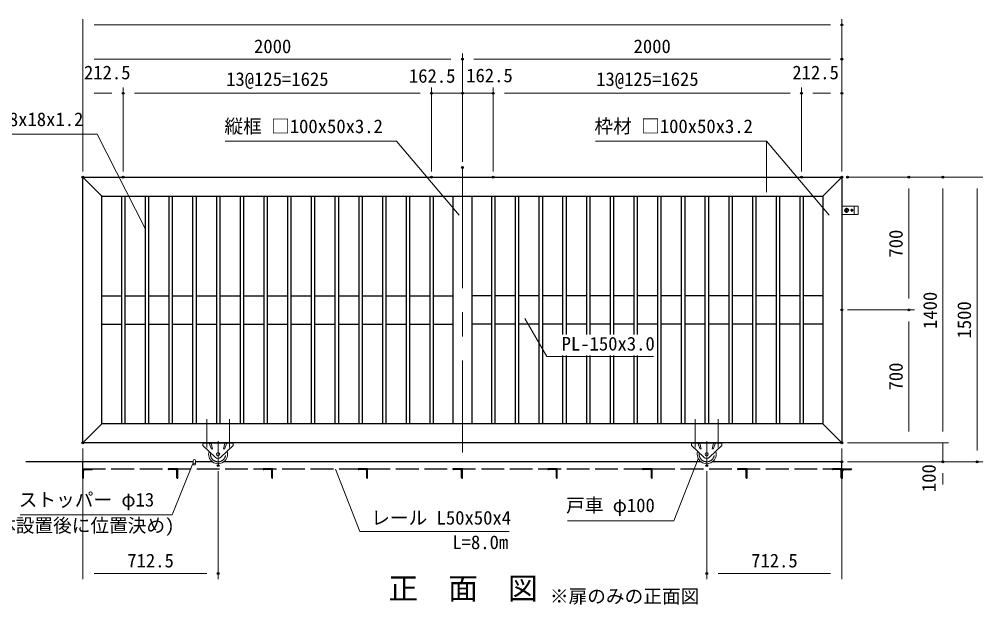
# Model space of a CAD drawing. Units: millimetres, scale not verified. Extents: x -6300 to 6300, y -4455 to 4455.
# Drawn here: x -3631 to 1446, y -1751 to 1333 of the extents above; entities that cross this region are included whole.
import ezdxf
from ezdxf.enums import TextEntityAlignment as Align

# ---------------------------------------------------------------- set-up
doc = ezdxf.new("R2010")
doc.units = ezdxf.units.MM
doc.header["$LTSCALE"] = 20
doc.header["$PDMODE"] = 32
doc.header["$PDSIZE"] = 10
for name, pattern in [('DASHED', [7.5, 6, -1.5]), ('USER1', [50.8, 31.75, -6.35, 6.35, -6.35]), ('USER2', [9.525, 6.35, -3.175])]:
    doc.linetypes.add(name, pattern=pattern)
for name, color, linetype, lineweight in [('0-0_D-TTL-TXT', 7, 'Continuous', 25), ('0-1_D-STR1', 1, 'Continuous', 25), ('0-2_D-STR4', 7, 'Continuous', 25), ('0-3_D-BMK', 2, 'USER1', 13), ('0-5_D-STR3', 3, 'Continuous', 13), ('0-6_D-STR5', 4, 'Continuous', 25), ('0-8_D-STR-DIM', 7, 'Continuous', 13), ('0-B_D-STR-TXT', 7, 'Continuous', 13)]:
    doc.layers.add(name, color=color, linetype=linetype, lineweight=lineweight)
doc.layers.add('0-A_Defpoints', color=8, linetype='Continuous')
doc.styles.add('ＭＳ ゴシック', font='')
doc.styles.get('ＭＳ ゴシック').set_extended_font_data('MS Gothic')

msp = doc.modelspace()

# ---------------------------------------------------------------- linework, layer by layer
at = {"layer": '0-1_D-STR1'}
for p, q in [((-3295.78, -897.95), (-3295.78, 502.05)), ((-3195.78, 402.05), (-3295.78, 502.05)), ((604.22, 402.05), (704.22, 502.05)), ((-3092.28, 402.05), (-3092.28, -797.95)), ((-3074.28, 402.05), (-3074.28, -797.95)), ((-2967.28, 402.05), (-2967.28, -797.95)), ((-2949.28, 402.05), (-2949.28, -797.95)), ((-2842.28, 402.05), (-2842.28, -797.95)), ((-2824.28, 402.05), (-2824.28, -797.95)), ((-2717.28, 402.05), (-2717.28, -797.95)), ((-2699.28, 402.05), (-2699.28, -797.95)), ((-2592.28, 402.05), (-2592.28, -797.95)), ((-2574.28, 402.05), (-2574.28, -797.95)), ((-2467.28, 402.05), (-2467.28, -797.95)), ((-2449.28, 402.05), (-2449.28, -797.95)), ((-2342.28, 402.05), (-2342.28, -797.95)), ((-2324.28, 402.05), (-2324.28, -797.95)), ((-2217.28, 402.05), (-2217.28, -797.95)), ((-2199.28, 402.05), (-2199.28, -797.95)), ((-2092.28, 402.05), (-2092.28, -797.95)), ((-2074.28, 402.05), (-2074.28, -797.95)), ((-1967.28, 402.05), (-1967.28, -797.95)), ((-1949.28, 402.05), (-1949.28, -797.95)), ((-1842.28, 402.05), (-1842.28, -797.95)), ((-1824.28, 402.05), (-1824.28, -797.95)), ((-1717.28, 402.05), (-1717.28, -797.95)), ((-1699.28, 402.05), (-1699.28, -797.95)), ((-1592.28, 402.05), (-1592.28, -797.95)), ((-1574.28, 402.05), (-1574.28, -797.95)), ((-1467.28, 402.05), (-1467.28, -797.95)), ((-1449.28, 402.05), (-1449.28, -797.95)), ((-1345.78, 402.05), (-1345.78, -797.95)), ((-1245.78, 402.05), (-1245.78, -797.95)), ((-1142.28, 402.05), (-1142.28, -797.95)), ((-1124.28, 402.05), (-1124.28, -797.95)), ((-1017.28, 402.05), (-1017.28, -797.95)), ((-999.28, 402.05), (-999.28, -797.95)), ((-892.28, 402.05), (-892.28, -797.95)), ((-874.28, 402.05), (-874.28, -797.95)), ((-767.28, 402.05), (-767.28, -326.64)), ((-749.28, 402.05), (-749.28, -326.64)), ((-642.28, 402.05), (-642.28, -326.64)), ((-624.28, 402.05), (-624.28, -326.64)), ((-517.28, 402.05), (-517.28, -326.64)), ((-499.28, 402.05), (-499.28, -326.64)), ((-392.28, 402.05), (-392.28, -326.64)), ((-374.28, 402.05), (-374.28, -326.64)), ((-267.28, 402.05), (-267.28, -797.95)), ((-249.28, 402.05), (-249.28, -797.95)), ((-142.28, 402.05), (-142.28, -797.95)), ((-124.28, 402.05), (-124.28, -797.95)), ((-17.28, 402.05), (-17.28, -797.95)), ((0.72, 402.05), (0.72, -797.95)), ((107.72, 402.05), (107.72, -797.95)), ((125.72, 402.05), (125.72, -797.95)), ((232.72, 402.05), (232.72, -797.95)), ((250.72, 402.05), (250.72, -797.95)), ((357.72, 402.05), (357.72, -797.95)), ((375.72, 402.05), (375.72, -797.95)), ((482.72, 402.05), (482.72, -797.95)), ((500.72, 402.05), (500.72, -797.95)), ((-3195.78, -122.95), (-3092.28, -122.95)), ((-3074.28, -122.95), (-2967.28, -122.95)), ((-2949.28, -122.95), (-2842.28, -122.95)), ((-2824.28, -122.95), (-2717.28, -122.95)), ((-2699.28, -122.95), (-2592.28, -122.95)), ((-2574.28, -122.95), (-2467.28, -122.95)), ((-2449.28, -122.95), (-2342.28, -122.95)), ((-2324.28, -122.95), (-2217.28, -122.95)), ((-2199.28, -122.95), (-2092.28, -122.95)), ((-2074.28, -122.95), (-1967.28, -122.95)), ((-1949.28, -122.95), (-1842.28, -122.95)), ((-1824.28, -122.95), (-1717.28, -122.95)), ((-1699.28, -122.95), (-1592.28, -122.95)), ((-1574.28, -122.95), (-1467.28, -122.95)), ((-1449.28, -122.95), (-1345.78, -122.95)), ((-1142.28, -122.95), (-1245.78, -122.95)), ((-1017.28, -122.95), (-1124.28, -122.95)), ((-892.28, -122.95), (-999.28, -122.95)), ((-767.28, -122.95), (-874.28, -122.95)), ((-642.28, -122.95), (-749.28, -122.95)), ((-517.28, -122.95), (-624.28, -122.95)), ((-392.28, -122.95), (-499.28, -122.95)), ((-267.28, -122.95), (-374.28, -122.95)), ((-142.28, -122.95), (-249.28, -122.95)), ((-17.28, -122.95), (-124.28, -122.95)), ((107.72, -122.95), (0.72, -122.95)), ((232.72, -122.95), (125.72, -122.95)), ((357.72, -122.95), (250.72, -122.95)), ((482.72, -122.95), (375.72, -122.95)), ((604.22, -122.95), (500.72, -122.95)), ((-3195.78, -272.95), (-3092.28, -272.95)), ((-3074.28, -272.95), (-2967.28, -272.95)), ((-2949.28, -272.95), (-2842.28, -272.95)), ((-2824.28, -272.95), (-2717.28, -272.95)), ((-2699.28, -272.95), (-2592.28, -272.95)), ((-2574.28, -272.95), (-2467.28, -272.95)), ((-2449.28, -272.95), (-2342.28, -272.95)), ((-2324.28, -272.95), (-2217.28, -272.95)), ((-2199.28, -272.95), (-2092.28, -272.95)), ((-2074.28, -272.95), (-1967.28, -272.95)), ((-1949.28, -272.95), (-1842.28, -272.95)), ((-1824.28, -272.95), (-1717.28, -272.95)), ((-1699.28, -272.95), (-1592.28, -272.95)), ((-1574.28, -272.95), (-1467.28, -272.95)), ((-1449.28, -272.95), (-1345.78, -272.95)), ((-1142.28, -272.95), (-1245.78, -272.95)), ((-1017.28, -272.95), (-1124.28, -272.95)), ((-892.28, -272.95), (-999.28, -272.95)), ((-767.28, -272.95), (-874.28, -272.95)), ((-642.28, -272.95), (-749.28, -272.95)), ((-517.28, -272.95), (-624.28, -272.95)), ((-392.28, -272.95), (-499.28, -272.95)), ((-267.28, -272.95), (-374.28, -272.95)), ((-142.28, -272.95), (-249.28, -272.95)), ((-17.28, -272.95), (-124.28, -272.95)), ((107.72, -272.95), (0.72, -272.95)), ((232.72, -272.95), (125.72, -272.95)), ((357.72, -272.95), (250.72, -272.95)), ((482.72, -272.95), (375.72, -272.95)), ((604.22, -272.95), (500.72, -272.95)), ((-767.28, -438), (-767.28, -797.95)), ((-749.28, -438), (-749.28, -797.95)), ((-642.28, -438), (-642.28, -797.95)), ((-624.28, -438), (-624.28, -797.95)), ((-517.28, -438), (-517.28, -797.95)), ((-499.28, -438), (-499.28, -797.95)), ((-392.28, -438), (-392.28, -797.95)), ((-374.28, -438), (-374.28, -797.95)), ((-3195.78, -797.95), (-3295.78, -897.95)), ((604.22, -797.95), (704.22, -897.95))]:
    msp.add_line(p, q, dxfattribs=at)
msp.add_lwpolyline([(-3295.78, 502.05), (704.22, 502.05), (704.22, -897.95), (-3295.78, -897.95)], dxfattribs=at)
msp.add_lwpolyline([(-3195.78, 402.05), (604.22, 402.05), (604.22, -797.95), (-3195.78, -797.95)], close=True, dxfattribs=at)
at = {"layer": '0-2_D-STR4'}
for p, q in [((-2714.78, -997.95), (-3595.78, -997.95)), ((-2613.28, -997.95), (-2701.78, -997.95)), ((-38.28, -997.95), (-2553.28, -997.95)), ((704.22, -997.95), (21.72, -997.95))]:
    msp.add_line(p, q, dxfattribs=at)
at = {"layer": '0-3_D-BMK'}
for p, q in [((-1295.78, 552.05), (-1295.78, -947.95)), ((716.72, 327.05), (741.72, 327.05)), ((716.72, 327.05), (741.72, 327.05)), ((729.22, 314.55), (729.22, 339.55)), ((729.22, 314.55), (729.22, 339.55)), ((749.72, 327.05), (764.72, 327.05)), ((749.72, 327.05), (764.72, 327.05)), ((757.22, 319.55), (757.22, 334.55)), ((757.22, 319.55), (757.22, 334.55)), ((-2643.28, -772.95), (-2643.28, -922.95)), ((-2523.28, -772.95), (-2523.28, -922.95)), ((-68.28, -772.95), (-68.28, -922.95)), ((51.72, -772.95), (51.72, -922.95)), ((-2583.28, -1017.95), (-2583.28, -889.95)), ((-8.28, -1017.95), (-8.28, -889.95))]:
    msp.add_line(p, q, dxfattribs=at)
at = {"layer": '0-5_D-STR3'}
for p, q in [((704.22, 304.55), (704.22, 349.55)), ((704.22, 349.55), (787.22, 349.55)), ((718.22, 349.55), (787.22, 349.55)), ((769.22, 307.55), (769.22, 346.55)), ((790.22, 346.55), (790.22, 307.55)), ((704.22, 304.55), (787.22, 304.55)), ((718.22, 304.55), (787.22, 304.55)), ((-2629.28, -899.95), (-2617.28, -931.95)), ((-2619.28, -899.95), (-2612.28, -931.95)), ((-2503.28, -911.95), (-2568.08, -973.86)), ((-2547.28, -899.95), (-2554.28, -931.95)), ((-2537.28, -899.95), (-2549.28, -931.95)), ((-2503.28, -899.95), (-2503.28, -911.95)), ((-88.28, -899.95), (-88.28, -911.95)), ((-88.28, -911.95), (-23.48, -973.86)), ((-54.28, -899.95), (-42.28, -931.95)), ((-44.28, -899.95), (-37.28, -931.95)), ((27.72, -899.95), (20.72, -931.95)), ((37.72, -899.95), (25.72, -931.95)), ((-2714.78, -1009.97), (-2714.78, -991.45)), ((-2701.78, -1009.97), (-2701.78, -991.45))]:
    msp.add_line(p, q, dxfattribs=at)
at = {"layer": '0-5_D-STR3', "color": 4}
for p, q in [((-2663.28, -897.95), (-2503.28, -897.95)), ((-2663.28, -897.95), (-2663.28, -899.95)), ((-2663.28, -899.95), (-2503.28, -899.95)), ((-2503.28, -897.95), (-2503.28, -899.95)), ((71.72, -897.95), (-88.28, -897.95)), ((-88.28, -897.95), (-88.28, -899.95)), ((71.72, -899.95), (-88.28, -899.95)), ((71.72, -897.95), (71.72, -899.95))]:
    msp.add_line(p, q, dxfattribs=at)
at = {"layer": '0-5_D-STR3'}
for points in [[(-2663.28, -899.95), (-2663.28, -911.95), (-2598.48, -973.86)], [(71.72, -899.95), (71.72, -911.95), (6.92, -973.86)]]:
    msp.add_lwpolyline(points, dxfattribs=at)
for centre, radius in [((729.22, 327.05), 10), ((729.22, 327.05), 8), ((757.22, 327.05), 5), ((757.22, 327.05), 5), ((-2583.28, -957.95), 8.5), ((-8.28, -957.95), 8.5)]:
    msp.add_circle(centre, radius, dxfattribs=at)
for centre, radius, start, end in [((766.22, 346.55), 3, 0, 90), ((766.22, 307.55), 3, 270, 0), ((787.22, 346.55), 3, 0, 90), ((787.22, 307.55), 3, 270, 0), ((-2583.28, -957.95), 50, 162.4129, 17.5871), ((-8.28, -957.95), 50, 162.4129, 17.5871), ((-2708.28, -991.45), 6.5, 0, 180), ((-2583.28, -957.95), 22, 226.30902, 313.69098), ((-8.28, -957.95), 22, 226.30902, 313.69098)]:
    msp.add_arc(centre, radius, start, end, dxfattribs=at)
at = {"layer": '0-5_D-STR3', "linetype": 'USER2'}
for centre in [(-2583.28, -957.95), (-8.28, -957.95)]:
    msp.add_arc(centre, 40, 169.67603, 10.32397, dxfattribs=at)
at = {"layer": '0-5_D-STR3'}
msp.add_ellipse((-2708.28, -1009.97), major_axis=(-6.5, 0), ratio=0.707107, dxfattribs=at)
at = {"layer": '0-6_D-STR5', "linetype": 'DASHED'}
for p, q in [((-3295.78, -1034.89), (-3295.78, -997.95)), ((704.22, -1034.89), (704.22, -997.95)), ((-3295.78, -1034.89), (704.22, -1034.89))]:
    msp.add_line(p, q, dxfattribs=at)
at = {"layer": '0-6_D-STR5'}
for p, q in [((-3295.78, -1034.89), (-3245.78, -1034.89)), ((-3295.78, -1084.89), (-3295.78, -1034.89)), ((-3291.78, -1081.89), (-3291.78, -1045.39)), ((-3285.28, -1038.89), (-3248.78, -1038.89)), ((-3245.78, -1034.89), (-3245.78, -1035.89)), ((-2845.78, -1034.89), (-2845.78, -1035.89)), ((-2795.78, -1034.89), (-2845.78, -1034.89)), ((-2806.28, -1038.89), (-2842.78, -1038.89)), ((-2799.78, -1081.89), (-2799.78, -1045.39)), ((-2795.78, -1084.89), (-2795.78, -1034.89)), ((-2345.78, -1034.89), (-2345.78, -1035.89)), ((-2295.78, -1034.89), (-2345.78, -1034.89)), ((-2306.28, -1038.89), (-2342.78, -1038.89)), ((-2299.78, -1081.89), (-2299.78, -1045.39)), ((-2295.78, -1084.89), (-2295.78, -1034.89)), ((-1845.78, -1034.89), (-1845.78, -1035.89)), ((-1795.78, -1034.89), (-1845.78, -1034.89)), ((-1806.28, -1038.89), (-1842.78, -1038.89)), ((-1799.78, -1081.89), (-1799.78, -1045.39)), ((-1795.78, -1084.89), (-1795.78, -1034.89)), ((-1345.78, -1034.89), (-1345.78, -1035.89)), ((-1295.78, -1034.89), (-1345.78, -1034.89)), ((-1306.28, -1038.89), (-1342.78, -1038.89)), ((-1299.78, -1081.89), (-1299.78, -1045.39)), ((-1295.78, -1084.89), (-1295.78, -1034.89)), ((-845.78, -1034.89), (-845.78, -1035.89)), ((-795.78, -1034.89), (-845.78, -1034.89)), ((-806.28, -1038.89), (-842.78, -1038.89)), ((-799.78, -1081.89), (-799.78, -1045.39)), ((-795.78, -1084.89), (-795.78, -1034.89)), ((-345.78, -1034.89), (-345.78, -1035.89)), ((-295.78, -1034.89), (-345.78, -1034.89)), ((-306.28, -1038.89), (-342.78, -1038.89)), ((-299.78, -1081.89), (-299.78, -1045.39)), ((-295.78, -1084.89), (-295.78, -1034.89)), ((154.22, -1034.89), (154.22, -1035.89)), ((204.22, -1034.89), (154.22, -1034.89)), ((193.72, -1038.89), (157.22, -1038.89)), ((200.22, -1081.89), (200.22, -1045.39)), ((204.22, -1084.89), (204.22, -1034.89)), ((654.22, -1034.89), (654.22, -1035.89)), ((704.22, -1034.89), (654.22, -1034.89)), ((693.72, -1038.89), (657.22, -1038.89)), ((700.22, -1081.89), (700.22, -1045.39)), ((704.22, -1084.89), (704.22, -1034.89)), ((704.22, -1034.89), (754.22, -1034.89)), ((704.22, -1084.89), (704.22, -1034.89)), ((708.22, -1081.89), (708.22, -1045.39)), ((714.72, -1038.89), (751.22, -1038.89)), ((754.22, -1034.89), (754.22, -1035.89)), ((-3294.78, -1084.89), (-3295.78, -1084.89)), ((-2796.78, -1084.89), (-2795.78, -1084.89)), ((-2296.78, -1084.89), (-2295.78, -1084.89)), ((-1796.78, -1084.89), (-1795.78, -1084.89)), ((-1296.78, -1084.89), (-1295.78, -1084.89)), ((-796.78, -1084.89), (-795.78, -1084.89)), ((-296.78, -1084.89), (-295.78, -1084.89)), ((203.22, -1084.89), (204.22, -1084.89)), ((703.22, -1084.89), (704.22, -1084.89)), ((705.22, -1084.89), (704.22, -1084.89))]:
    msp.add_line(p, q, dxfattribs=at)
for centre, radius, start, end in [((-3285.28, -1045.39), 6.5, 90, 180), ((-3248.78, -1035.89), 3, 270, 0), ((-2842.78, -1035.89), 3, 180, 270), ((-2806.28, -1045.39), 6.5, 0, 90), ((-2342.78, -1035.89), 3, 180, 270), ((-2306.28, -1045.39), 6.5, 0, 90), ((-1842.78, -1035.89), 3, 180, 270), ((-1806.28, -1045.39), 6.5, 0, 90), ((-1342.78, -1035.89), 3, 180, 270), ((-1306.28, -1045.39), 6.5, 0, 90), ((-842.78, -1035.89), 3, 180, 270), ((-806.28, -1045.39), 6.5, 0, 90), ((-342.78, -1035.89), 3, 180, 270), ((-306.28, -1045.39), 6.5, 0, 90), ((157.22, -1035.89), 3, 180, 270), ((193.72, -1045.39), 6.5, 0, 90), ((657.22, -1035.89), 3, 180, 270), ((693.72, -1045.39), 6.5, 0, 90), ((714.72, -1045.39), 6.5, 90, 180), ((751.22, -1035.89), 3, 270, 0), ((-3294.78, -1081.89), 3, 270, 0), ((-2796.78, -1081.89), 3, 180, 270), ((-2296.78, -1081.89), 3, 180, 270), ((-1796.78, -1081.89), 3, 180, 270), ((-1296.78, -1081.89), 3, 180, 270), ((-796.78, -1081.89), 3, 180, 270), ((-296.78, -1081.89), 3, 180, 270), ((203.22, -1081.89), 3, 180, 270), ((703.22, -1081.89), 3, 180, 270), ((705.22, -1081.89), 3, 270, 0)]:
    msp.add_arc(centre, radius, start, end, dxfattribs=at)
at = {"layer": '0-8_D-STR-DIM'}
for p, q in [((-3295.78, 532.05), (-3295.78, 1333.42)), ((704.22, 532.05), (704.22, 1333.42)), ((-3235.78, 1303.42), (644.22, 1303.42)), ((-3295.78, 532.05), (-3295.78, 1153.42)), ((-3235.78, 1123.42), (-1355.78, 1123.42)), ((-1295.78, 582.05), (-1295.78, 1153.42)), ((-1295.78, 582.05), (-1295.78, 1153.42)), ((-1235.78, 1123.42), (644.22, 1123.42)), ((704.22, 532.05), (704.22, 1153.42)), ((-3295.78, 532.05), (-3295.78, 973.42)), ((-3083.28, 532.05), (-3083.28, 973.42)), ((-3083.28, 532.05), (-3083.28, 973.42)), ((-1458.28, 532.05), (-1458.28, 973.42)), ((-1458.28, 532.05), (-1458.28, 973.42)), ((-1295.78, 582.05), (-1295.78, 973.42)), ((-1295.78, 582.05), (-1295.78, 973.42)), ((-1133.28, 532.05), (-1133.28, 973.42)), ((-1133.28, 532.05), (-1133.28, 973.42)), ((491.72, 532.05), (491.72, 973.42)), ((491.72, 532.05), (491.72, 973.42)), ((704.22, 532.05), (704.22, 973.42)), ((-3235.78, 943.42), (-3143.28, 943.42)), ((-3023.28, 943.42), (-1518.28, 943.42)), ((-1518.28, 943.42), (-1578.28, 943.42)), ((-1458.28, 943.42), (-1295.78, 943.42)), ((-1355.78, 943.42), (-1415.78, 943.42)), ((-1295.78, 943.42), (-1133.28, 943.42)), ((-1235.78, 943.42), (-1175.78, 943.42)), ((-1073.28, 943.42), (-1013.28, 943.42)), ((-1073.28, 943.42), (431.72, 943.42)), ((551.72, 943.42), (644.22, 943.42)), ((734.22, 502.05), (1086.34, 502.05)), ((764.22, 502.05), (1266.34, 502.05)), ((764.22, 502.05), (1446.34, 502.05)), ((1056.34, -137.95), (1056.34, 442.05)), ((1236.34, -837.95), (1236.34, 442.05)), ((1416.34, 442.05), (1416.34, -937.95)), ((734.22, -197.95), (1086.34, -197.95)), ((734.22, -197.95), (1086.34, -197.95)), ((1056.34, -837.95), (1056.34, -257.95)), ((1236.34, -837.95), (1236.34, -777.95)), ((734.22, -897.95), (1086.34, -897.95)), ((734.22, -897.95), (1266.34, -897.95)), ((734.22, -897.95), (1266.34, -897.95)), ((1236.34, -897.95), (1236.34, -997.95)), ((-3295.78, -927.95), (-3295.78, -1616)), ((704.22, -927.95), (704.22, -1616)), ((734.22, -997.95), (1266.34, -997.95)), ((734.22, -997.95), (1446.34, -997.95)), ((-2583.28, -1047.95), (-2583.28, -1616)), ((-8.28, -1047.95), (-8.28, -1616)), ((1236.34, -1057.95), (1236.34, -1117.95)), ((-3235.78, -1586), (-2643.28, -1586)), ((644.22, -1586), (51.72, -1586))]:
    msp.add_line(p, q, dxfattribs=at)
at = {"layer": '0-A_Defpoints'}
for p in [(704.22, 1303.42), (-1295.78, 1123.42), (704.22, 1123.42), (-3083.28, 943.42), (-1458.28, 943.42), (-1295.78, 943.42), (-1133.28, 943.42), (491.72, 943.42), (704.22, 943.42), (-1295.78, 552.05), (-3295.78, 502.05), (-3083.28, 502.05), (-1458.28, 502.05), (-1133.28, 502.05), (491.72, 502.05), (704.22, 502.05), (704.22, 502.05), (734.22, 502.05), (1056.34, 502.05), (1236.34, 502.05), (704.22, -197.95), (1056.34, -197.95), (-3295.78, -897.95), (704.22, -897.95), (704.22, -897.95), (-2583.28, -1017.95), (-8.28, -1017.95), (704.22, -997.95), (1236.34, -997.95), (1416.34, -997.95), (-2583.28, -1586), (-8.28, -1586)]:
    msp.add_point(p, dxfattribs=at)
at = {"layer": '0-B_D-STR-TXT'}
msp.add_line((307.4, 691.64), (307.4, 422.15), dxfattribs=at)
for points in [[(-4075.16, 728.3), (-3220.6, 728.3), (-2968.18, 230.68)], [(-2545.13, 691.64), (-1642.6, 691.64), (-1312.15, 301.42)], [(-594.37, 691.64), (307.4, 691.64), (637.85, 301.42)], [(-289.25, -443.44), (-851.42, -443.44), (-967.35, -242.65)], [(-3626.06, -1277.7), (-2824.42, -1277.7), (-2715.52, -1006.48)], [(-741.71, -1308.95), (-181.82, -1308.95), (-53.3, -983.01)], [(-1048.47, -1364.44), (-1836.02, -1364.44), (-1965.23, -1036.75)]]:
    msp.add_lwpolyline(points, dxfattribs=at)

# ---------------------------------------------------------------- texts
at = {"layer": '0-0_D-TTL-TXT', "style": 'ＭＳ ゴシック'}
for s, height, p in [('正\u3000面\u3000図', 115.4, (-1685.63, -1756.82)), ('※扉のみの正面図', 72.14, (-834.61, -1763.51))]:
    msp.add_text(s, height=height, dxfattribs=at).set_placement(p, align=Align.BOTTOM_LEFT)
at = {"layer": '0-8_D-STR-DIM', "style": 'ＭＳ ゴシック'}
for s, p in [('2000', (-2393.65, 1133.54)), ('2000', (-393.65, 1133.54)), ('212.5', (-3290.02, 995.54)), ('162.5', (-1577.69, 977.48)), ('162.5', (-1275.55, 979.93)), ('212.5', (442.87, 995.54)), ('13@125=1625', (-2540.78, 960.58)), ('13@125=1625', (-590.78, 960.58)), ('712.5', (-3061.55, -1575.88)), ('712.5', (225.95, -1575.88))]:
    msp.add_text(s, height=72.14, dxfattribs=at).set_placement(p, align=Align.BOTTOM_LEFT)
for s, p in [('700', (1046.21, 77.8)), ('1400', (1226.21, -298.3)), ('1500', (1406.21, -348.3)), ('700', (1046.21, -622.2)), ('100', (1220.03, -1157.61))]:
    msp.add_text(s, height=72.14, rotation=90, dxfattribs=at).set_placement(p, align=Align.BOTTOM_LEFT)
at = {"layer": '0-B_D-STR-TXT', "style": 'ＭＳ ゴシック'}
for s, p in [('格子 □28x18x1.2', (-4078.97, 748.89)), ('縦框 □100x50x3.2', (-2549.7, 712.04)), ('枠材 □100x50x3.2', (-599.7, 712.42)), ('PL-150x3.0', (-772.75, -433.32)), ('ストッパー φ13', (-3633.67, -1255.2)), ('戸車 φ100', (-749.33, -1284.74)), ('レール L50x50x4', (-1776, -1350.13)), ('(※本体設置後に位置決め)', (-3993.71, -1390.77)), ('L=8.0m', (-1348.71, -1479.41))]:
    msp.add_text(s, height=72.14, dxfattribs=at).set_placement(p, align=Align.BOTTOM_LEFT)

doc.saveas('drawing.dxf')
